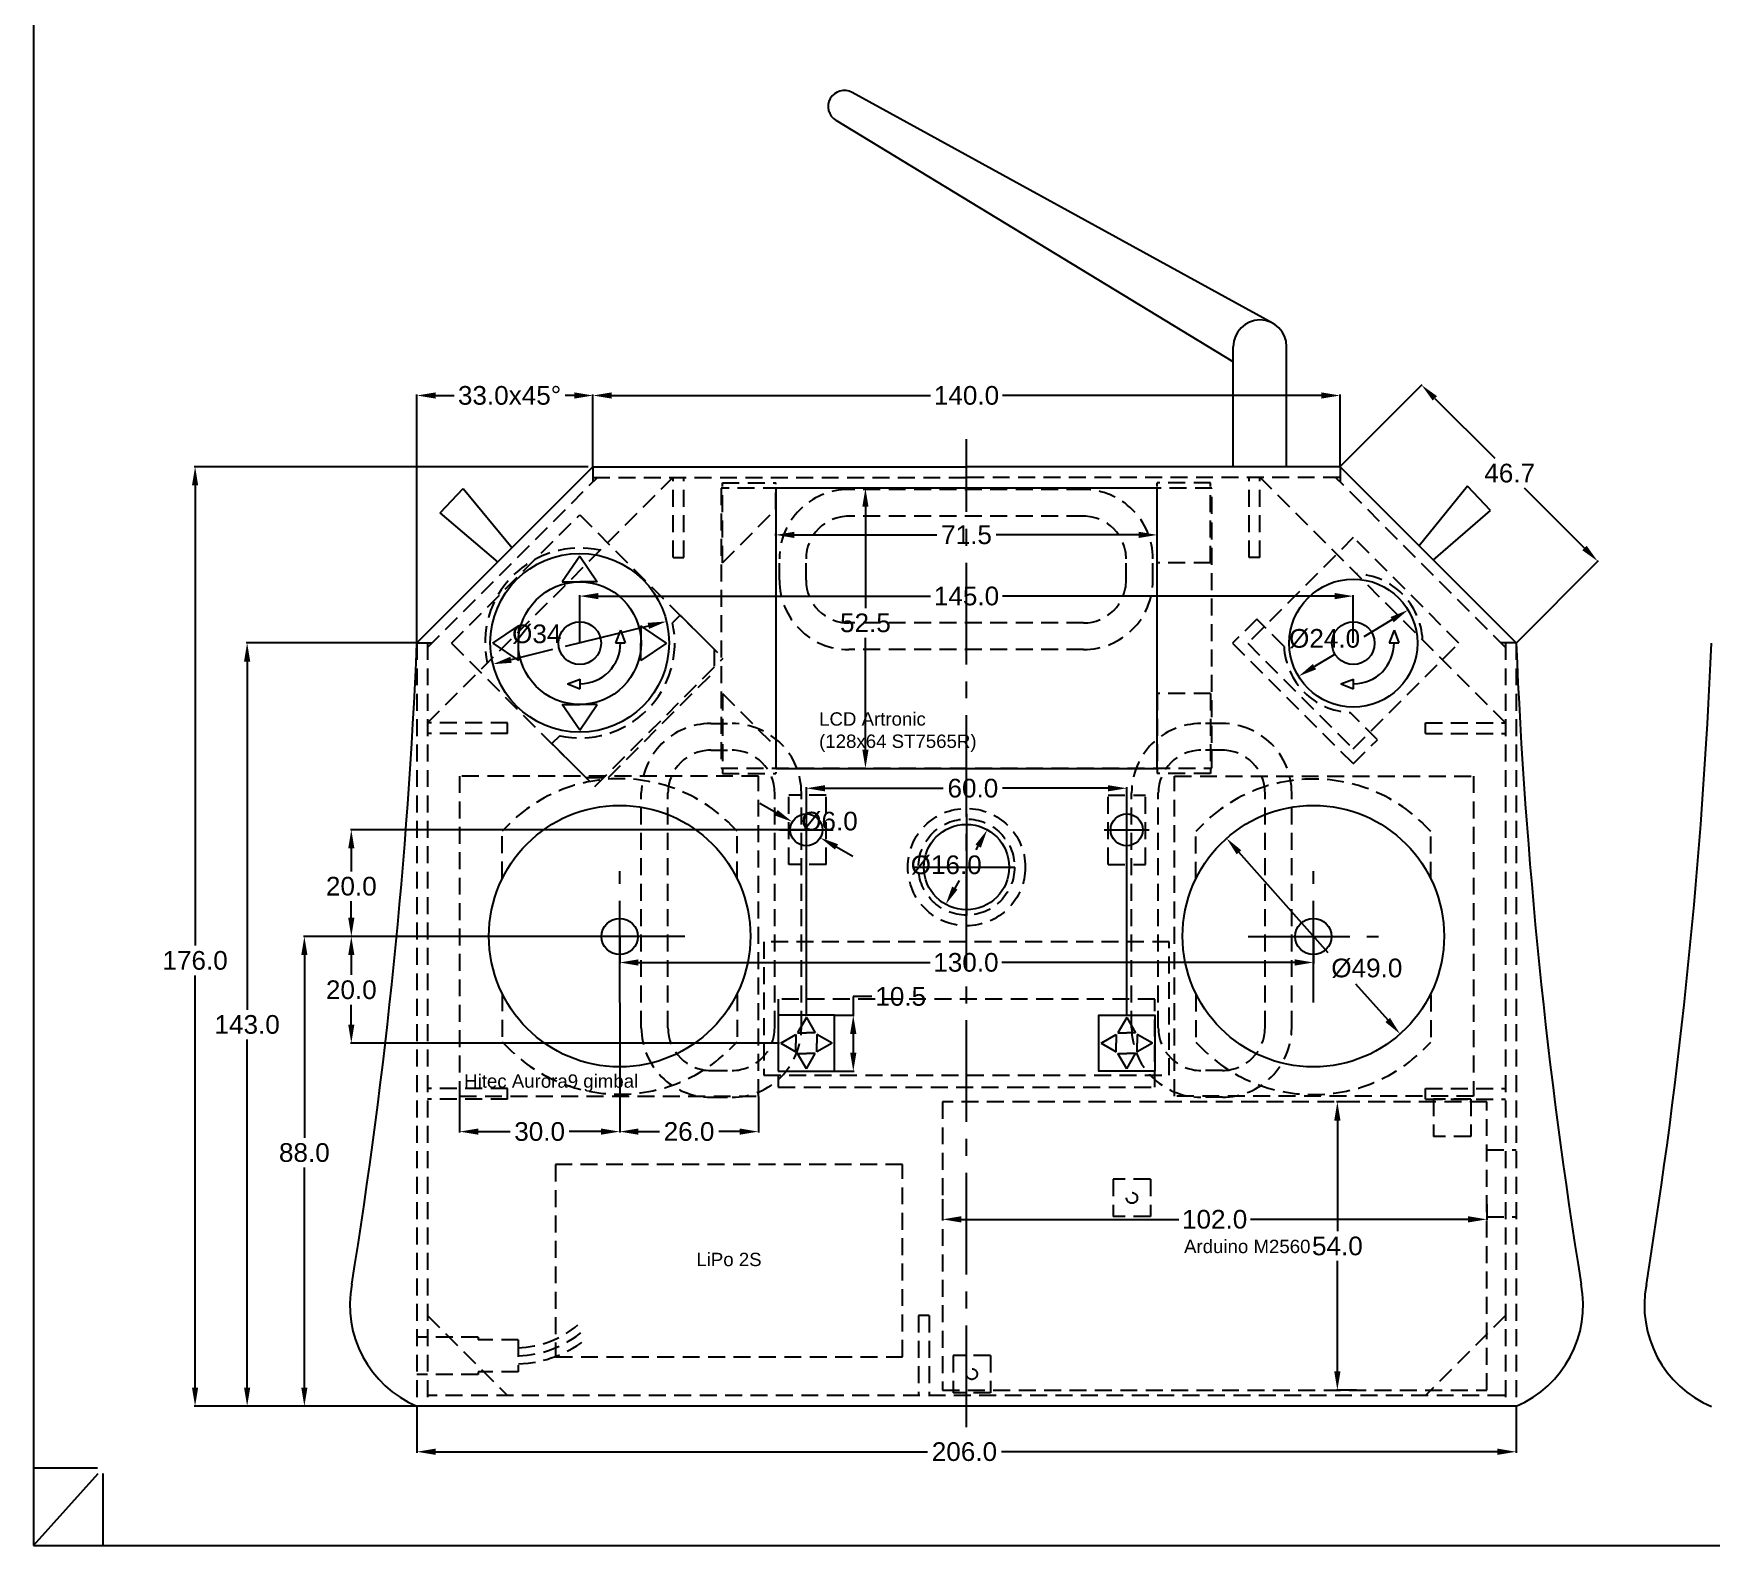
# Model space of a CAD drawing. Extents: x -53 to 1639, y -48 to 546.
# Drawn here: x -52.5 to 261.9, y -48.2 to 235.1 of the extents above; entities that cross this region are included whole.
import ezdxf

# ---------------------------------------------------------------- set-up
doc = ezdxf.new("R2010")
doc.units = 0
doc.linetypes.add('AXES2', pattern=[28.575, 19.05, -3.175, 3.175, -3.175])
doc.linetypes.add('CACHE2', pattern=[4.7625, 3.175, -1.5875])
for name, color, linetype in [('ARETES_CACHÉES', 3, 'CACHE2'), ('AXES', 1, 'AXES2'), ('COMMENTAIRES', 7, 'CONTINUOUS'), ('CONTOURS_EXTERIEURS', 7, 'CONTINUOUS'), ('DIALOGUE', 3, 'CONTINUOUS'), ('DIMENSION', 5, 'CONTINUOUS'), ('HIRONDELLES', 7, 'CONTINUOUS')]:
    doc.layers.add(name, color=color, linetype=linetype)
doc.styles.get("Standard").update_dxf_attribs({"font": 'arial.ttf'})
doc.dimstyles.get("Standard").update_dxf_attribs({"dimtxt": 3.5, "dimasz": 3.5, "dimexe": 0.18, "dimexo": 0.0625, "dimgap": 1, "dimtad": 0, "dimtih": 1, "dimtoh": 1, "dimdec": 1, "dimzin": 0, "dimtxsty": 'STANDARD', "dimcen": 5, "dimazin": 3, "dimtfac": 1, "dimtdec": 4, "dimtofl": 0, "dimtmove": 0, "dimatfit": 3, "dimtolj": 1, "dimtzin": 0})

# ---------------------------------------------------------------- blocks, each defined once
blk = doc.blocks.new('*D4')
at = {"layer": 'DIMENSION', "color": 0}
for p, q in [((19.299107, -22.297609), (19.299107, -30.813305)), ((225.299107, -22.160003), (225.299107, -30.813305)), ((22.799107, -30.633305), (114.98795, -30.633305)), ((221.799107, -30.633305), (128.83195, -30.633305))]:
    blk.add_line(p, q, dxfattribs=at)
for points in [[(22.799107, -30.049972), (22.799107, -31.216638), (19.299107, -30.633305)], [(221.799107, -31.216638), (221.799107, -30.049972), (225.299107, -30.633305)]]:
    blk.add_solid(points, dxfattribs=at)
at = {"layer": 'DIMENSION', "color": 0, "insert": (121.90995, -30.633305), "char_height": 3.5, "attachment_point": 5}
blk.add_mtext('\\A1;206.0', dxfattribs=at)
blk = doc.blocks.new('*D7')
at = {"layer": 'DIMENSION', "color": 0}
for p, q in [((51.378743, 153.902497), (-22.44931, 153.902497)), ((-22.26931, 150.402497), (-22.26931, 64.189247)), ((-22.26931, -18.597503), (-22.26931, 58.615747)), ((19.236607, -22.097503), (-22.44931, -22.097503))]:
    blk.add_line(p, q, dxfattribs=at)
for points in [[(-21.685977, 150.402497), (-22.852643, 150.402497), (-22.26931, 153.902497)], [(-22.852643, -18.597503), (-21.685977, -18.597503), (-22.26931, -22.097503)]]:
    blk.add_solid(points, dxfattribs=at)
at = {"layer": 'DIMENSION', "color": 0, "insert": (-22.26931, 61.402497), "char_height": 3.5, "attachment_point": 5}
blk.add_mtext('\\A1;176.0', dxfattribs=at)
blk = doc.blocks.new('*D23')
at = {"layer": 'DIMENSION', "color": 0}
for p, q in [((57.236607, 65.902497), (-1.976094, 65.902497)), ((-1.796094, 62.402497), (-1.796094, 28.189247)), ((-1.796094, -18.597503), (-1.796094, 22.615747)), ((19.294728, -22.097503), (-1.976094, -22.097503))]:
    blk.add_line(p, q, dxfattribs=at)
for points in [[(-1.212761, 62.402497), (-2.379427, 62.402497), (-1.796094, 65.902497)], [(-2.379427, -18.597503), (-1.212761, -18.597503), (-1.796094, -22.097503)]]:
    blk.add_solid(points, dxfattribs=at)
at = {"layer": 'DIMENSION', "color": 0, "insert": (-1.796094, 25.402497), "char_height": 3.5, "attachment_point": 5}
blk.add_mtext('\\A1;88.0', dxfattribs=at)
blk = doc.blocks.new('*D29')
at = {"layer": 'DIMENSION', "color": 0}
for p, q in [((49.808745, 120.983811), (49.808745, 129.852459)), ((53.308745, 129.672459), (115.571357, 129.672459)), ((191.28947, 129.672459), (129.026857, 129.672459)), ((194.78947, 120.920364), (194.78947, 129.852459))]:
    blk.add_line(p, q, dxfattribs=at)
for points in [[(53.308745, 130.255792), (53.308745, 129.089126), (49.808745, 129.672459)], [(191.28947, 129.089126), (191.28947, 130.255792), (194.78947, 129.672459)]]:
    blk.add_solid(points, dxfattribs=at)
at = {"layer": 'DIMENSION', "color": 0, "insert": (122.299107, 129.672459), "char_height": 3.5, "attachment_point": 5}
blk.add_mtext('\\A1;145.0', dxfattribs=at)
blk = doc.blocks.new('*D33')
at = {"layer": 'DIMENSION', "color": 0}
for p, q in [((92.281576, 50.964997), (92.281576, 93.852994)), ((95.781576, 93.672994), (117.949118, 93.672994)), ((148.816638, 93.672994), (129.038618, 93.672994)), ((152.316638, 50.964997), (152.316638, 93.852994))]:
    blk.add_line(p, q, dxfattribs=at)
for points in [[(95.781576, 94.256327), (95.781576, 93.08966), (92.281576, 93.672994)], [(148.816638, 93.08966), (148.816638, 94.256327), (152.316638, 93.672994)]]:
    blk.add_solid(points, dxfattribs=at)
at = {"layer": 'DIMENSION', "color": 0, "insert": (123.493868, 93.672994), "char_height": 3.5, "attachment_point": 5}
blk.add_mtext('\\A1;60.0', dxfattribs=at)
blk = doc.blocks.new('*D39')
at = {"layer": 'DIMENSION', "color": 0}
for p, q in [((57.299107, 65.839997), (57.299107, 60.852876)), ((187.299107, 65.839997), (187.299107, 60.852876)), ((60.799107, 61.032876), (115.464851, 61.032876)), ((183.799107, 61.032876), (128.920351, 61.032876))]:
    blk.add_line(p, q, dxfattribs=at)
for points in [[(60.799107, 61.616209), (60.799107, 60.449542), (57.299107, 61.032876)], [(183.799107, 60.449542), (183.799107, 61.616209), (187.299107, 61.032876)]]:
    blk.add_solid(points, dxfattribs=at)
at = {"layer": 'DIMENSION', "color": 0, "insert": (122.192601, 61.032876), "char_height": 3.5, "attachment_point": 5}
blk.add_mtext('\\A1;130.0', dxfattribs=at)
blk = doc.blocks.new('*D59')
at = {"layer": 'DIMENSION', "color": 0}
for p, q in [((92.219076, 85.887981), (6.82697, 85.887981)), ((7.00697, 82.387981), (7.00697, 78.089896)), ((7.00697, 69.402497), (7.00697, 72.516396)), ((57.236607, 65.902497), (6.82697, 65.902497))]:
    blk.add_line(p, q, dxfattribs=at)
for points in [[(7.590304, 82.387981), (6.423637, 82.387981), (7.00697, 85.887981)], [(6.423637, 69.402497), (7.590304, 69.402497), (7.00697, 65.902497)]]:
    blk.add_solid(points, dxfattribs=at)
at = {"layer": 'DIMENSION', "color": 0, "insert": (7.00697, 75.303146), "char_height": 3.5, "attachment_point": 5}
blk.add_mtext('\\A1;20.0', dxfattribs=at)
blk = doc.blocks.new('*D67')
at = {"layer": 'DIMENSION', "color": 0}
for p, q in [((57.236607, 65.902497), (6.82697, 65.902497)), ((7.00697, 62.402497), (7.00697, 58.689247)), ((7.00697, 49.402497), (7.00697, 53.115747)), ((87.236607, 45.902497), (6.82697, 45.902497))]:
    blk.add_line(p, q, dxfattribs=at)
for points in [[(7.590304, 62.402497), (6.423637, 62.402497), (7.00697, 65.902497)], [(6.423637, 49.402497), (7.590304, 49.402497), (7.00697, 45.902497)]]:
    blk.add_solid(points, dxfattribs=at)
at = {"layer": 'DIMENSION', "color": 0, "insert": (7.00697, 55.902497), "char_height": 3.5, "attachment_point": 5}
blk.add_mtext('\\A1;20.0', dxfattribs=at)
blk = doc.blocks.new('*D74')
at = {"layer": 'DIMENSION', "color": 0}
for p, q in [((47.16007, 120.268042), (62.673246, 124.094214)), ((44.685688, 119.65776), (36.944243, 117.748409))]:
    blk.add_line(p, q, dxfattribs=at)
for points in [[(62.812934, 123.527853), (62.533559, 124.660576), (66.071414, 124.932339)], [(36.804556, 118.31477), (37.083931, 117.182047), (33.546075, 116.910284)]]:
    blk.add_solid(points, dxfattribs=at)
at = {"layer": 'DIMENSION', "color": 0, "insert": (41.75882, 122.54076), "char_height": 3.5, "attachment_point": 5}
blk.add_mtext('\\A1;{\\Q0;%%C}{\\Q0}34', dxfattribs=at)
blk = doc.blocks.new('*D76')
at = {"layer": 'DIMENSION', "color": 0}
for p, q in [((104.576492, 54.652497), (101.076492, 54.652497)), ((101.076492, 54.652497), (101.076492, 51.152497)), ((97.594076, 51.152497), (101.256492, 51.152497)), ((101.076492, 47.652497), (101.076492, 44.152497)), ((97.594076, 40.652497), (101.256492, 40.652497))]:
    blk.add_line(p, q, dxfattribs=at)
for points in [[(101.659825, 47.652497), (100.493159, 47.652497), (101.076492, 51.152497)], [(100.493159, 44.152497), (101.659825, 44.152497), (101.076492, 40.652497)]]:
    blk.add_solid(points, dxfattribs=at)
at = {"layer": 'DIMENSION', "color": 0, "insert": (109.965492, 54.652497), "char_height": 3.5, "attachment_point": 5}
blk.add_mtext('\\A1;10.5', dxfattribs=at)
blk = doc.blocks.new('*D80')
at = {"layer": 'DIMENSION', "color": 0}
for p, q in [((19.299107, 120.964997), (19.299107, 167.437939)), ((22.799107, 167.257939), (26.260851, 167.257939)), ((48.799107, 167.257939), (47.062851, 167.257939)), ((52.299107, 153.964997), (52.299107, 167.437939))]:
    blk.add_line(p, q, dxfattribs=at)
for points in [[(22.799107, 167.841272), (22.799107, 166.674606), (19.299107, 167.257939)], [(48.799107, 166.674606), (48.799107, 167.841272), (52.299107, 167.257939)]]:
    blk.add_solid(points, dxfattribs=at)
at = {"layer": 'DIMENSION', "color": 0, "insert": (36.661851, 167.257939), "char_height": 3.5, "attachment_point": 5}
blk.add_mtext('\\A1;33.0x45°', dxfattribs=at)
blk = doc.blocks.new('*D82')
at = {"layer": 'DIMENSION', "color": 0}
for p, q in [((117.799107, 16.717732), (117.799107, 12.722497)), ((219.799107, 15.737813), (219.799107, 12.722497)), ((121.299107, 12.902497), (162.071357, 12.902497)), ((216.299107, 12.902497), (175.526857, 12.902497))]:
    blk.add_line(p, q, dxfattribs=at)
for points in [[(121.299107, 13.48583), (121.299107, 12.319164), (117.799107, 12.902497)], [(216.299107, 12.319164), (216.299107, 13.48583), (219.799107, 12.902497)]]:
    blk.add_solid(points, dxfattribs=at)
at = {"layer": 'DIMENSION', "color": 0, "insert": (168.799107, 12.902497), "char_height": 3.5, "attachment_point": 5}
blk.add_mtext('\\A1;102.0', dxfattribs=at)
blk = doc.blocks.new('*D84')
at = {"layer": 'DIMENSION', "color": 0}
for p, q in [((194.411586, 34.902497), (191.619107, 34.902497)), ((191.799107, 31.402497), (191.799107, 10.689247)), ((191.799107, -15.597503), (191.799107, 5.115747)), ((195.358842, -19.097503), (191.619107, -19.097503))]:
    blk.add_line(p, q, dxfattribs=at)
for points in [[(192.38244, 31.402497), (191.215774, 31.402497), (191.799107, 34.902497)], [(191.215774, -15.597503), (192.38244, -15.597503), (191.799107, -19.097503)]]:
    blk.add_solid(points, dxfattribs=at)
at = {"layer": 'DIMENSION', "color": 0, "insert": (191.799107, 7.902497), "char_height": 3.5, "attachment_point": 5}
blk.add_mtext('\\A1;54.0', dxfattribs=at)
blk = doc.blocks.new('*D87')
at = {"layer": 'DIMENSION', "color": 0}
for p, q in [((196.84443, 122.102325), (202.060169, 125.260917)), ((191.402196, 118.80657), (187.51877, 116.454811))]:
    blk.add_line(p, q, dxfattribs=at)
for points in [[(202.36234, 124.761948), (201.757999, 125.759887), (205.053988, 127.07394)], [(187.2166, 116.953781), (187.82094, 115.955842), (184.524951, 114.641789)]]:
    blk.add_solid(points, dxfattribs=at)
at = {"layer": 'DIMENSION', "color": 0, "insert": (189.40618, 121.68957), "char_height": 3.5, "attachment_point": 5}
blk.add_mtext('\\A1;{\\Q0;%%c}24.0', dxfattribs=at)
blk = doc.blocks.new('*D90')
at = {"layer": 'DIMENSION', "color": 0}
for p, q in [((86.625063, 89.090146), (83.579248, 90.814389)), ((92.281576, 80.887981), (92.281576, 90.887981)), ((87.281576, 85.887981), (97.281576, 85.887981)), ((97.938089, 82.685816), (100.983904, 80.961574))]:
    blk.add_line(p, q, dxfattribs=at)
for points in [[(86.337689, 88.582511), (86.912437, 89.597782), (89.670878, 87.365904)], [(98.225463, 83.193452), (97.650715, 82.178181), (94.892274, 84.410059)]]:
    blk.add_solid(points, dxfattribs=at)
at = {"layer": 'DIMENSION', "color": 0, "insert": (96.616517, 87.455874), "char_height": 3.5, "attachment_point": 5}
blk.add_mtext('\\A1;{\\Q0;%%c}6.0', dxfattribs=at)
blk = doc.blocks.new('*D92')
at = {"layer": 'DIMENSION', "color": 0}
for p, q in [((86.549107, 141.02294), (86.549107, 141.32044)), ((90.049107, 141.14044), (116.759607, 141.14044)), ((154.549107, 141.14044), (127.838607, 141.14044)), ((158.049107, 141.20294), (158.049107, 141.32044))]:
    blk.add_line(p, q, dxfattribs=at)
for points in [[(90.049107, 141.723773), (90.049107, 140.557106), (86.549107, 141.14044)], [(154.549107, 140.557106), (154.549107, 141.723773), (158.049107, 141.14044)]]:
    blk.add_solid(points, dxfattribs=at)
at = {"layer": 'DIMENSION', "color": 0, "insert": (122.299107, 141.14044), "char_height": 3.5, "attachment_point": 5}
blk.add_mtext('\\A1;71.5', dxfattribs=at)
blk = doc.blocks.new('*D94')
at = {"layer": 'DIMENSION', "color": 0}
for p, q in [((103.291583, 149.902497), (103.174083, 149.902497)), ((103.354083, 146.402497), (103.354083, 127.433492)), ((103.354083, 100.902497), (103.354083, 121.859992)), ((103.291583, 97.402497), (103.174083, 97.402497))]:
    blk.add_line(p, q, dxfattribs=at)
for points in [[(103.937416, 146.402497), (102.77075, 146.402497), (103.354083, 149.902497)], [(102.77075, 100.902497), (103.937416, 100.902497), (103.354083, 97.402497)]]:
    blk.add_solid(points, dxfattribs=at)
at = {"layer": 'DIMENSION', "color": 0, "insert": (103.354083, 124.646742), "char_height": 3.5, "attachment_point": 5}
blk.add_mtext('\\A1;52.5', dxfattribs=at)
blk = doc.blocks.new('*D96')
at = {"layer": 'DIMENSION', "color": 0}
for p, q in [((124.107513, 82.151611), (124.487591, 82.834486)), ((120.898248, 76.385611), (120.110623, 74.970508))]:
    blk.add_line(p, q, dxfattribs=at)
for points in [[(124.997293, 82.550794), (123.977889, 83.118178), (126.189745, 85.8927)], [(119.600921, 75.2542), (120.620326, 74.686815), (118.408469, 71.912294)]]:
    blk.add_solid(points, dxfattribs=at)
at = {"layer": 'DIMENSION', "color": 0, "insert": (118.497274, 79.268611), "char_height": 3.5, "attachment_point": 5}
blk.add_mtext('\\A1;{\\Q0;%%c}16.0', dxfattribs=at)
blk = doc.blocks.new('*D98')
at = {"layer": 'DIMENSION', "color": 0}
for p, q in [((192.343301, 153.946691), (207.723829, 169.327218)), ((210.071423, 166.725065), (221.309799, 155.486689)), ((238.121676, 138.674813), (226.883299, 149.913189)), ((225.343301, 120.946691), (240.723829, 136.327218))]:
    blk.add_line(p, q, dxfattribs=at)
for points in [[(210.483902, 167.137544), (209.658944, 166.312586), (207.596549, 169.199939)], [(237.709197, 138.262334), (238.534155, 139.087292), (240.596549, 136.199939)]]:
    blk.add_solid(points, dxfattribs=at)
at = {"layer": 'DIMENSION', "color": 0, "insert": (224.096549, 152.699939), "char_height": 3.5, "attachment_point": 5}
blk.add_mtext('\\A1;46.7', dxfattribs=at)
blk = doc.blocks.new('*D162')
at = {"layer": 'DIMENSION', "color": 0}
for p, q in [((57.299107, 53.496247), (57.299107, 29.162539)), ((83.299107, 35.902497), (83.299107, 29.162539)), ((60.799107, 29.342539), (64.735107, 29.342539)), ((79.799107, 29.342539), (75.863107, 29.342539))]:
    blk.add_line(p, q, dxfattribs=at)
for points in [[(60.799107, 29.925872), (60.799107, 28.759206), (57.299107, 29.342539)], [(79.799107, 28.759206), (79.799107, 29.925872), (83.299107, 29.342539)]]:
    blk.add_solid(points, dxfattribs=at)
at = {"layer": 'DIMENSION', "color": 0, "insert": (70.299107, 29.342539), "char_height": 3.5, "attachment_point": 5}
blk.add_mtext('\\A1;26.0', dxfattribs=at)
blk = doc.blocks.new('*D202')
at = {"layer": 'DIMENSION', "color": 0}
for p, q in [((190.087494, 62.822158), (173.362126, 81.673611)), ((195.203198, 57.056158), (201.236088, 50.256383))]:
    blk.add_line(p, q, dxfattribs=at)
for points in [[(173.798477, 82.060749), (172.925776, 81.286473), (171.039296, 84.291713)], [(200.799738, 49.869244), (201.672439, 50.643521), (203.558918, 47.63828)]]:
    blk.add_solid(points, dxfattribs=at)
at = {"layer": 'DIMENSION', "color": 0, "insert": (197.324308, 59.939158), "char_height": 3.5, "attachment_point": 5}
blk.add_mtext('\\A1;{\\Q0;%%c}49.0', dxfattribs=at)
blk = doc.blocks.new('*D260')
at = {"layer": 'DIMENSION', "color": 0}
for p, q in [((27.299107, 35.902497), (27.299107, 29.162539)), ((57.299107, 31.847216), (57.299107, 29.162539)), ((30.799107, 29.342539), (36.766607, 29.342539)), ((53.799107, 29.342539), (47.831607, 29.342539))]:
    blk.add_line(p, q, dxfattribs=at)
for points in [[(30.799107, 29.925872), (30.799107, 28.759206), (27.299107, 29.342539)], [(53.799107, 28.759206), (53.799107, 29.925872), (57.299107, 29.342539)]]:
    blk.add_solid(points, dxfattribs=at)
at = {"layer": 'DIMENSION', "color": 0, "insert": (42.299107, 29.342539), "char_height": 3.5, "attachment_point": 5}
blk.add_mtext('\\A1;30.0', dxfattribs=at)
blk = doc.blocks.new('*D263')
at = {"layer": 'DIMENSION', "color": 0}
for p, q in [((19.236607, 120.902497), (-12.694899, 120.902497)), ((-12.514899, 117.402497), (-12.514899, 52.189247)), ((-12.514899, -18.597503), (-12.514899, 46.615747)), ((19.236607, -22.097503), (-12.694899, -22.097503))]:
    blk.add_line(p, q, dxfattribs=at)
for points in [[(-11.931566, 117.402497), (-13.098232, 117.402497), (-12.514899, 120.902497)], [(-13.098232, -18.597503), (-11.931566, -18.597503), (-12.514899, -22.097503)]]:
    blk.add_solid(points, dxfattribs=at)
at = {"layer": 'DIMENSION', "color": 0, "insert": (-12.514899, 49.402497), "char_height": 3.5, "attachment_point": 5}
blk.add_mtext('\\A1;143.0', dxfattribs=at)
blk = doc.blocks.new('*D299')
at = {"layer": 'DIMENSION', "color": 0}
for p, q in [((52.299107, 154.027497), (52.299107, 167.437939)), ((55.799107, 167.257939), (115.571357, 167.257939)), ((188.799107, 167.257939), (129.026857, 167.257939)), ((192.299107, 153.964997), (192.299107, 167.437939))]:
    blk.add_line(p, q, dxfattribs=at)
for points in [[(55.799107, 167.841272), (55.799107, 166.674606), (52.299107, 167.257939)], [(188.799107, 166.674606), (188.799107, 167.841272), (192.299107, 167.257939)]]:
    blk.add_solid(points, dxfattribs=at)
at = {"layer": 'DIMENSION', "color": 0, "insert": (122.299107, 167.257939), "char_height": 3.5, "attachment_point": 5}
blk.add_mtext('\\A1;140.0', dxfattribs=at)

msp = doc.modelspace()

# ---------------------------------------------------------------- linework, layer by layer
at = {"layer": 'ARETES_CACHÉES', "linetype": 'CACHE2'}
for p, q in [((21.299107, 120.07407), (53.127534, 151.902497)), ((21.299107, 105.931934), (67.26967, 151.902497)), ((52.299107, 153.902497), (52.299107, 151.07407)), ((52.299107, 151.902497), (122.299107, 151.902497)), ((53.955961, 151.902497), (53.955961, 151.902497)), ((67.299107, 136.902497), (67.299107, 151.902497)), ((69.299107, 136.902497), (69.299107, 151.902497)), ((192.299107, 151.902497), (122.299107, 151.902497)), ((175.299107, 136.902497), (175.299107, 151.902497)), ((177.299107, 136.902497), (177.299107, 151.902497)), ((223.299107, 105.931934), (177.328544, 151.902497)), ((190.642253, 151.902497), (190.642253, 151.902497)), ((223.299107, 120.07407), (191.47068, 151.902497)), ((192.299107, 153.902497), (192.299107, 151.07407)), ((76.549107, 135.902497), (76.549107, 150.902497)), ((76.549107, 150.902497), (86.549107, 150.902497)), ((86.549107, 145.902497), (86.549107, 150.902497)), ((158.049107, 135.902497), (158.049107, 150.902497)), ((168.049107, 150.902497), (158.049107, 150.902497)), ((168.049107, 135.902497), (168.049107, 150.902497)), ((76.549107, 135.902497), (86.549107, 145.902497)), ((144.225628, 144.646742), (100.225628, 144.646742)), ((67.299107, 136.902497), (69.299107, 136.902497)), ((92.225628, 132.646742), (92.225628, 136.646742)), ((152.225628, 132.646742), (152.225628, 136.646742)), ((168.049107, 135.902497), (158.049107, 135.902497)), ((177.299107, 136.902497), (175.299107, 136.902497)), ((68.621414, 126.086826), (67.207388, 124.672801)), ((68.621414, 126.086826), (74.985375, 119.722865)), ((144.225628, 124.646742), (100.225628, 124.646742)), ((181.803208, 120.260418), (176.683907, 125.379719)), ((19.299107, 120.902497), (19.299107, -22.097503)), ((19.299107, 120.902497), (22.127534, 120.902497)), ((21.299107, 120.902497), (21.299107, -21.497503)), ((74.985375, 119.722865), (74.985375, 115.480224)), ((225.299107, 120.902497), (222.47068, 120.902497)), ((223.299107, 120.902497), (223.299107, -21.497503)), ((225.299107, 120.902497), (225.299107, -22.097503)), ((55.186385, 95.681234), (74.985375, 115.480224)), ((76.549107, 111.4465), (86.549107, 101.4465)), ((76.549107, 111.4465), (76.549107, 96.4465)), ((158.049107, 111.4465), (158.049107, 96.4465)), ((168.049107, 111.4465), (158.049107, 111.4465)), ((168.049107, 111.4465), (168.049107, 96.4465)), ((199.311324, 102.752302), (194.192023, 107.871603)), ((36.299107, 105.931934), (21.299107, 105.931934)), ((36.299107, 103.931934), (21.299107, 103.931934)), ((36.299107, 103.931934), (36.299107, 105.931934)), ((208.299107, 105.931934), (223.299107, 105.931934)), ((208.299107, 103.931934), (208.299107, 105.931934)), ((208.299107, 103.931934), (223.299107, 103.931934)), ((46.057255, 103.522668), (44.579783, 102.045195)), ((44.579783, 102.045195), (50.943744, 95.681234)), ((74.355251, 100.794078), (78.355251, 100.794078)), ((86.549107, 101.4465), (86.549107, 96.4465)), ((170.242963, 100.794078), (166.242963, 100.794078)), ((50.943744, 95.681234), (55.186385, 95.681234)), ((76.549107, 96.4465), (86.549107, 96.4465)), ((168.049107, 96.4465), (158.049107, 96.4465)), ((66.355251, 48.794078), (66.355251, 92.794078)), ((86.355251, 48.794078), (86.355251, 92.794078)), ((158.242963, 48.794078), (158.242963, 92.794078)), ((178.242963, 48.794078), (178.242963, 92.794078)), ((35.299107, 76.746926), (35.299107, 85.618241)), ((79.299107, 76.746926), (79.299107, 85.618241)), ((165.299107, 76.684426), (165.299107, 85.555741)), ((209.299107, 76.684426), (209.299107, 85.555741)), ((35.299107, 55.058068), (35.299107, 46.186753)), ((79.299107, 55.058068), (79.299107, 46.186753)), ((165.299107, 54.995568), (165.299107, 46.124253)), ((209.299107, 54.995568), (209.299107, 46.124253)), ((74.355251, 40.794078), (78.355251, 40.794078)), ((170.242963, 40.794078), (166.242963, 40.794078)), ((36.299107, 37.419164), (21.299107, 37.419164)), ((36.299107, 35.419164), (21.299107, 35.419164)), ((36.299107, 35.419164), (36.299107, 37.419164)), ((208.299107, 37.419164), (223.299107, 37.419164)), ((208.299107, 35.419164), (208.299107, 37.419164)), ((208.299107, 35.419164), (223.299107, 35.419164)), ((216.799107, 35.419164), (209.799107, 35.419164)), ((209.799107, 35.419164), (209.799107, 28.419164)), ((216.799107, 35.419164), (216.799107, 28.419164)), ((216.799107, 28.419164), (209.799107, 28.419164)), ((156.799107, 20.419164), (149.799107, 20.419164)), ((149.799107, 20.419164), (149.799107, 13.419164)), ((156.799107, 20.419164), (156.799107, 13.419164)), ((156.799107, 13.419164), (149.799107, 13.419164)), ((21.299107, -5.097503), (36.299107, -20.097503)), ((113.299107, -5.097503), (113.299107, -20.097503)), ((115.299107, -5.097503), (113.299107, -5.097503)), ((115.299107, -5.097503), (115.299107, -20.097503)), ((223.299107, -5.097503), (208.299107, -20.097503)), ((126.799107, -12.580836), (119.799107, -12.580836)), ((119.799107, -12.580836), (119.799107, -19.580836)), ((126.799107, -12.580836), (126.799107, -19.580836)), ((223.116734, -20.097503), (21.299107, -20.097503)), ((126.799107, -19.580836), (119.799107, -19.580836))]:
    msp.add_line(p, q, dxfattribs=at)
at = {"layer": 'ARETES_CACHÉES', "color": 5, "linetype": 'CACHE2'}
for p, q in [((144.225628, 149.646742), (100.225628, 149.646742)), ((87.225628, 132.646742), (87.225628, 136.646742)), ((157.225628, 132.646742), (157.225628, 136.646742)), ((144.225628, 119.646742), (100.225628, 119.646742)), ((74.355251, 105.794078), (78.355251, 105.794078)), ((170.242963, 105.794078), (166.242963, 105.794078)), ((61.355251, 48.794078), (61.355251, 92.794078)), ((91.355251, 48.794078), (91.355251, 92.794078)), ((153.242963, 48.794078), (153.242963, 92.794078)), ((183.242963, 48.794078), (183.242963, 92.794078)), ((74.355251, 35.794078), (78.355251, 35.794078)), ((170.242963, 35.794078), (166.242963, 35.794078)), ((30.799107, -9.147503), (19.299107, -9.147503)), ((30.799107, -9.147503), (30.799107, -9.647503)), ((38.299107, -9.647503), (30.799107, -9.647503)), ((38.299107, -9.647503), (38.299107, -15.647503)), ((38.299107, -15.647503), (30.799107, -15.647503)), ((30.799107, -15.647503), (30.799107, -16.147503)), ((30.799107, -16.147503), (19.299107, -16.147503))]:
    msp.add_line(p, q, dxfattribs=at)
at = {"layer": 'ARETES_CACHÉES', "color": 6, "linetype": 'CACHE2'}
for p, q in [((25.767114, 120.857864), (49.808745, 144.899495)), ((49.808745, 144.899495), (76.678802, 118.029437)), ((25.767114, 120.857864), (52.637172, 93.987807)), ((52.637172, 93.987807), (76.678802, 118.029437)), ((95.981576, 92.376768), (88.981576, 92.376768)), ((88.981576, 79.376768), (88.981576, 92.376768)), ((95.981576, 79.376768), (95.981576, 92.376768)), ((148.816638, 79.376768), (148.816638, 92.376768)), ((148.816638, 92.376768), (155.816638, 92.376768)), ((155.816638, 79.376768), (155.816638, 92.376768)), ((95.981576, 79.376768), (88.981576, 79.376768)), ((148.816638, 79.376768), (155.816638, 79.376768))]:
    msp.add_line(p, q, dxfattribs=at)
at = {"layer": 'ARETES_CACHÉES', "color": 1, "linetype": 'CACHE2'}
for p, q in [((219.799107, 25.902497), (225.299107, 25.902497)), ((219.799107, 13.402497), (225.299107, 13.402497))]:
    msp.add_line(p, q, dxfattribs=at)
at = {"layer": 'ARETES_CACHÉES', "color": 6, "linetype": 'CACHE2'}
for points in [[(76.299107, 97.4465), (168.299107, 97.4465), (168.299107, 149.902497), (76.299107, 149.902497)], [(194.78947, 101.058875), (214.588459, 120.857864), (194.78947, 140.656854), (174.99048, 120.857864)], [(27.299107, 35.964997), (83.299107, 35.964997), (83.299107, 95.964997), (27.299107, 95.964997)], [(217.299107, 35.964997), (161.299107, 35.964997), (161.299107, 95.964997), (217.299107, 95.964997)], [(84.299107, 39.902497), (160.299107, 39.902497), (160.299107, 64.902497), (84.299107, 64.902497)]]:
    msp.add_lwpolyline(points, close=True, dxfattribs=at)
at = {"layer": 'ARETES_CACHÉES', "linetype": 'CACHE2'}
msp.add_lwpolyline([(176.683907, 125.379719), (172.162053, 120.857864), (194.78947, 98.230447), (199.311324, 102.752302)], dxfattribs=at)
msp.add_lwpolyline([(87.031576, 37.652497), (157.566638, 37.652497), (157.566638, 54.152497), (87.031576, 54.152497)], close=True, dxfattribs=at)
at = {"layer": 'ARETES_CACHÉES', "color": 1, "linetype": 'CACHE2'}
msp.add_lwpolyline([(117.799107, -19.097503), (219.799107, -19.097503), (219.799107, 34.902497), (117.799107, 34.902497)], close=True, dxfattribs=at)
at = {"layer": 'ARETES_CACHÉES', "color": 5, "linetype": 'CACHE2'}
msp.add_lwpolyline([(110.299107, 23.152914), (45.299107, 23.152914), (45.299107, -12.847086), (110.299107, -12.847086)], close=True, dxfattribs=at)
at = {"layer": 'ARETES_CACHÉES', "linetype": 'CACHE2'}
for centre in [(153.299107, 16.919164), (123.299107, -16.080836)]:
    msp.add_circle(centre, 1, dxfattribs=at)
at = {"layer": 'ARETES_CACHÉES', "color": 5, "linetype": 'CACHE2'}
for centre, radius, start, end in [((100.225628, 136.646742), 13, 90, 180), ((144.225628, 136.646742), 13, 0, 90), ((100.225628, 132.646742), 13, 180, 270), ((144.225628, 132.646742), 13, 270, 0), ((74.355251, 92.794078), 13, 90, 180), ((78.355251, 92.794078), 13, 0, 90), ((166.242963, 92.794078), 13, 90, 180), ((170.242963, 92.794078), 13, 0, 90), ((74.355251, 48.794078), 13, 180, 270), ((78.355251, 48.794078), 13, 270, 0), ((166.242963, 48.794078), 13, 180, 270), ((170.242963, 48.794078), 13, 270, 0), ((37.744786, 7.063748), 18.22539, 271.610334, 310.09545), ((37.744786, 7.063748), 19.72539, 271.610334, 310.09545), ((37.744786, 7.063748), 21.22539, 271.610334, 310.09545)]:
    msp.add_arc(centre, radius, start, end, dxfattribs=at)
at = {"layer": 'ARETES_CACHÉES', "linetype": 'CACHE2'}
for centre, radius, start, end in [((100.225628, 136.646742), 8, 90, 180), ((144.225628, 136.646742), 8, 0, 90), ((49.808745, 120.921311), 17.750008, 77.58882, 192.41118), ((100.225628, 132.646742), 8, 180, 270), ((144.225628, 132.646742), 8, 270, 0), ((194.78947, 120.857864), 12.999997, 2.634093, 87.365907), ((49.872192, 120.857864), 17.750008, 257.58882, 12.41118), ((194.78947, 120.857864), 12.999997, 182.634093, 267.365907), ((74.355251, 92.794078), 8, 90, 180), ((78.355251, 92.794078), 8, 0, 90), ((166.242963, 92.794078), 8, 90, 180), ((170.242963, 92.794078), 8, 0, 90), ((57.299107, 65.964997), 29.5, 41.775348, 138.224652), ((187.299107, 65.902497), 29.5, 41.775348, 138.224652), ((74.355251, 48.794078), 8, 180, 270), ((78.355251, 48.794078), 8, 270, 0), ((166.242963, 48.794078), 8, 180, 270), ((170.242963, 48.794078), 8, 270, 0), ((57.299107, 65.839997), 29.5, 221.775348, 318.224652), ((187.299107, 65.777497), 29.5, 221.775348, 318.224652)]:
    msp.add_arc(centre, radius, start, end, dxfattribs=at)
at = {"layer": 'AXES', "linetype": 'AXES2'}
for p, q in [((122.299107, -26.000695), (122.299107, 159.048031)), ((92.281576, 81.661393), (92.281576, 90.11457)), ((122.299107, 88.902497), (122.299107, 68.902497)), ((152.316638, 81.650179), (152.316638, 90.103357)), ((88.554987, 85.887981), (96.508165, 85.887981)), ((148.090049, 85.876768), (156.543227, 85.876768)), ((112.299107, 78.902497), (132.299107, 78.902497)), ((57.299107, 53.558747), (57.299107, 78.121247)), ((187.299107, 53.558747), (187.299107, 78.121247)), ((69.517857, 65.902497), (45.080357, 65.902497)), ((175.080357, 65.902497), (199.517857, 65.902497))]:
    msp.add_line(p, q, dxfattribs=at)
at = {"layer": 'CONTOURS_EXTERIEURS', "color": 3}
for p, q in [((179.799107, 180.732624), (100.856821, 224.000573)), ((172.299107, 173.590782), (97.856821, 218.804421)), ((172.299107, 153.902497), (172.299107, 176.402497)), ((182.299107, 153.902497), (182.299107, 176.402497)), ((23.664422, 145.261841), (27.982839, 149.807612)), ((27.982839, 149.807612), (37.121312, 138.724702)), ((216.167907, 150.240247), (207.111115, 139.090489)), ((220.519608, 145.72633), (216.167907, 150.240247)), ((34.516833, 136.040361), (23.664422, 145.261841)), ((209.735248, 136.425358), (220.519608, 145.72633))]:
    msp.add_line(p, q, dxfattribs=at)
at = {"layer": 'CONTOURS_EXTERIEURS'}
for p, q in [((19.299107, 120.902497), (52.299107, 153.902497)), ((52.299107, 153.902497), (122.299107, 153.902497)), ((192.299107, 153.902497), (122.299107, 153.902497)), ((225.299107, 120.902497), (192.299107, 153.902497)), ((225.299107, -22.097503), (19.299107, -22.097503))]:
    msp.add_line(p, q, dxfattribs=at)
for points in [[(86.549107, 97.402497), (158.049107, 97.402497), (158.049107, 149.902497), (86.549107, 149.902497)], [(87.031576, 40.652497), (97.531576, 40.652497), (97.531576, 51.152497), (87.031576, 51.152497)], [(157.566638, 40.652497), (147.066638, 40.652497), (147.066638, 51.152497), (157.566638, 51.152497)]]:
    msp.add_lwpolyline(points, close=True, dxfattribs=at)
for centre, radius in [((49.808745, 120.921311), 16.750008), ((194.78947, 120.857864), 11.999997), ((92.281576, 85.887981), 3), ((152.316638, 85.876768), 3), ((122.299107, 78.902497), 8)]:
    msp.add_circle(centre, radius, dxfattribs=at)
at = {"layer": 'CONTOURS_EXTERIEURS', "color": 0}
for centre in [(57.299107, 65.964997), (187.299107, 65.964997)]:
    msp.add_circle(centre, 24.5, dxfattribs=at)
at = {"layer": 'CONTOURS_EXTERIEURS', "color": 3}
for centre, radius, start, end in [((99.356821, 221.402497), 3, 60, 240), ((177.299107, 176.402497), 5, 0, 180)]:
    msp.add_arc(centre, radius, start, end, dxfattribs=at)
at = {"layer": 'CONTOURS_EXTERIEURS'}
for centre, radius, start, end in [((-1006.77533, 164.388187), 1026.9955, 350.83139, 357.57322), ((1251.373545, 164.388187), 1026.9955, 182.42678, 189.16861), ((-764.168486, 164.325687), 1026.9955, 350.83139, 357.57322), ((27.309555, -3.139626), 20.580777, 169.116283, 247.094033), ((217.28866, -3.139626), 20.580777, 292.905967, 10.883717), ((269.916399, -3.202126), 20.580777, 169.116283, 247.094033)]:
    msp.add_arc(centre, radius, start, end, dxfattribs=at)
at = {"layer": 'DIALOGUE', "color": 3}
for p, q in [((49.808745, 137.154912), (46.543568, 132.344107)), ((49.808745, 137.154912), (53.073921, 132.344107)), ((46.543568, 132.344107), (49.808745, 132.344107)), ((53.073921, 132.344107), (49.808745, 132.344107)), ((33.511697, 120.857864), (38.322502, 124.123041)), ((38.322502, 124.123041), (38.322502, 120.857864)), ((57.440446, 123.294325), (56.542435, 120.920364)), ((57.440446, 123.294325), (58.338457, 120.920364)), ((66.105793, 120.857864), (61.294987, 124.123041)), ((61.294987, 124.123041), (61.294987, 120.857864)), ((202.421171, 123.294325), (201.52316, 120.920364)), ((202.421171, 123.294325), (203.319182, 120.920364)), ((33.511697, 120.857864), (38.322502, 117.592688)), ((38.322502, 117.592688), (38.322502, 120.857864)), ((56.542435, 120.920364), (58.338457, 120.920364)), ((66.105793, 120.857864), (61.294987, 117.592688)), ((61.294987, 117.592688), (61.294987, 120.857864)), ((201.52316, 120.920364), (203.319182, 120.920364)), ((47.497285, 113.226163), (49.871245, 114.124174)), ((47.497285, 113.226163), (49.871245, 112.328152)), ((49.871245, 112.328152), (49.871245, 114.124174)), ((192.478009, 113.226163), (194.85197, 114.124174)), ((192.478009, 113.226163), (194.85197, 112.328152)), ((194.85197, 112.328152), (194.85197, 114.124174)), ((49.808745, 104.560817), (46.543568, 109.371622)), ((46.543568, 109.371622), (49.808745, 109.371622)), ((49.808745, 104.560817), (53.073921, 109.371622)), ((53.073921, 109.371622), (49.808745, 109.371622)), ((92.281576, 50.713302), (90.648988, 47.843044)), ((92.281576, 50.713302), (93.914164, 47.843044)), ((152.316638, 50.713302), (150.68405, 47.843044)), ((152.316638, 50.713302), (153.949227, 47.843044)), ((87.470771, 45.902497), (90.341029, 47.535085)), ((90.341029, 47.535085), (90.341029, 45.902497)), ((90.648988, 47.843044), (92.281576, 47.843044)), ((93.914164, 47.843044), (92.281576, 47.843044)), ((97.092381, 45.902497), (94.222123, 47.535085)), ((94.222123, 47.535085), (94.222123, 45.902497)), ((147.505833, 45.902497), (150.376091, 47.535085)), ((150.376091, 47.535085), (150.376091, 45.902497)), ((150.68405, 47.843044), (152.316638, 47.843044)), ((153.949227, 47.843044), (152.316638, 47.843044)), ((157.127443, 45.902497), (154.257185, 47.535085)), ((154.257185, 47.535085), (154.257185, 45.902497)), ((87.470771, 45.902497), (90.341029, 44.269909)), ((90.341029, 44.269909), (90.341029, 45.902497)), ((97.092381, 45.902497), (94.222123, 44.269909)), ((94.222123, 44.269909), (94.222123, 45.902497)), ((147.505833, 45.902497), (150.376091, 44.269909)), ((150.376091, 44.269909), (150.376091, 45.902497)), ((157.127443, 45.902497), (154.257185, 44.269909)), ((154.257185, 44.269909), (154.257185, 45.902497)), ((92.281576, 41.091692), (90.648988, 43.96195)), ((90.648988, 43.96195), (92.281576, 43.96195)), ((92.281576, 41.091692), (93.914164, 43.96195)), ((93.914164, 43.96195), (92.281576, 43.96195)), ((152.316638, 41.091692), (150.68405, 43.96195)), ((150.68405, 43.96195), (152.316638, 43.96195)), ((152.316638, 41.091692), (153.949227, 43.96195)), ((153.949227, 43.96195), (152.316638, 43.96195))]:
    msp.add_line(p, q, dxfattribs=at)
for centre, radius in [((49.808745, 120.857864), 11.5), ((49.808745, 120.857864), 4), ((194.78947, 120.857864), 4), ((57.299107, 65.902497), 3.39414), ((187.299107, 65.902497), 3.39414)]:
    msp.add_circle(centre, radius, dxfattribs=at)
at = {"layer": 'DIALOGUE', "color": 6, "linetype": 'CACHE2'}
for radius in [11, 9]:
    msp.add_circle((122.299107, 78.902497), radius, dxfattribs=at)
at = {"layer": 'DIALOGUE', "color": 3}
for centre in [(49.808745, 120.857864), (194.78947, 120.857864)]:
    msp.add_arc(centre, 7.631957, 270.469215, 0.469215, dxfattribs=at)
at = {"layer": 'HIRONDELLES'}
for p, q in [((-52.544244, 545.814038), (-52.544244, -48.185962)), ((-40.544244, -33.685962), (-52.544244, -33.685962)), ((-52.544244, -48.185962), (-40.440796, -34.685962)), ((-39.544244, -34.685962), (-39.544244, -48.185962)), ((-52.544244, -48.185962), (788.455756, -48.185962))]:
    msp.add_line(p, q, dxfattribs=at)

# ---------------------------------------------------------------- texts
at = {"layer": 'COMMENTAIRES', "insert": (94.677096, 107.901786), "char_height": 2.5, "width": 56.071429, "attachment_point": 1}
msp.add_mtext('LCD Artronic\\P(128x64 ST7565R)', dxfattribs=at)
at = {"layer": 'COMMENTAIRES', "color": 1, "char_height": 2.5, "attachment_point": 1}
for s, insert, width in [('{\\fArial|b0|i0|c0|p34;Hitec Aurora9 gimbal}', (28.158377, 40.066719), 152.176514), ('{\\fArial|b0|i0|c0|p34;Arduino M2560}', (163.070507, 9.085568), 34.754781)]:
    msp.add_mtext(s, dxfattribs=dict(at, insert=insert, width=width))
at = {"layer": 'DIALOGUE', "color": 5, "insert": (71.667619, 6.641515), "char_height": 2.5, "width": 56.25, "attachment_point": 1}
msp.add_mtext('{\\fArial|b0|i0|c0|p34;LiPo 2S}', dxfattribs=at)

# ---------------------------------------------------------------- dimensions: what is measured, and where the dimension line sits
at = {"layer": 'DIMENSION'}
dim = msp.add_linear_dim(base=(52.299107, 167.257939), p1=(19.299107, 120.902497), p2=(52.299107, 153.902497), text='<>x45°', dimstyle='STANDARD', override={"dimlfac": 1, "dimtxsty": 'STANDARD', "dimsah": 1, "dimtolj": 1}, dxfattribs=at)
dim.commit()
dim.dimension.update_dxf_attribs({"geometry": '*D80', "text_midpoint": (36.661851, 167.257939), "dimtype": 160})
for base, p1, p2, picture, middle in [((192.299107, 167.257939), (52.299107, 153.964997), (192.299107, 153.902497), '*D299', (122.299107, 167.257939)), ((83.299107, 29.342539), (57.299107, 53.558747), (83.299107, 35.964997), '*D162', (70.299107, 29.342539)), ((57.299107, 29.342539), (27.299107, 35.964997), (57.299107, 31.909716), '*D260', (42.299107, 29.342539)), ((117.799107, 12.902497), (219.799107, 15.800313), (117.799107, 16.780232), '*D82', (168.799107, 12.902497))]:
    dim = msp.add_linear_dim(base=base, p1=p1, p2=p2, dimstyle='STANDARD', override={"dimlfac": 1, "dimtxsty": 'STANDARD', "dimsah": 1, "dimtolj": 1}, dxfattribs=at)
    dim.commit()
    dim.dimension.update_dxf_attribs({"geometry": picture, "text_midpoint": middle})
for base, p1, p2, angle, override, picture, middle in [((240.596549, 136.199939), (192.299107, 153.902497), (225.299107, 120.902497), 315, {"dimdec": 1, "dimlfac": 1, "dimrnd": 0, "dimtxsty": 'STANDARD', "dimsah": 1, "dimtolj": 1}, '*D98', (224.096549, 152.699939)), ((7.00697, 65.902497), (87.299107, 45.902497), (57.299107, 65.902497), 90, {"dimlfac": 1, "dimtxsty": 'STANDARD', "dimsah": 1, "dimtolj": 1}, '*D67', (7.00697, 55.902497)), ((191.799107, 34.902497), (195.421342, -19.097503), (194.474086, 34.902497), 90, {"dimlfac": 1, "dimtxsty": 'STANDARD', "dimsah": 1, "dimtolj": 1}, '*D84', (191.799107, 7.902497))]:
    dim = msp.add_linear_dim(base=base, p1=p1, p2=p2, angle=angle, dimstyle='STANDARD', override=override, dxfattribs=at)
    dim.commit()
    dim.dimension.update_dxf_attribs({"geometry": picture, "text_midpoint": middle})
for base, p1, p2, override, picture, middle in [((-22.26931, 153.902497), (19.299107, -22.097503), (51.441243, 153.902497), {"dimlfac": 1, "dimtxsty": 'STANDARD', "dimsah": 1, "dimtolj": 1}, '*D7', (-22.26931, 61.402497)), ((103.354083, 97.402497), (103.354083, 149.902497), (103.354083, 97.402497), {"dimdec": 1, "dimlfac": 1, "dimtxsty": 'STANDARD', "dimsah": 1, "dimtolj": 1}, '*D94', (103.354083, 124.646742)), ((-12.514899, -22.097503), (19.299107, 120.902497), (19.299107, -22.097503), {"dimlfac": 1, "dimtxsty": 'STANDARD', "dimsah": 1, "dimtolj": 1}, '*D263', (-12.514899, 49.402497)), ((7.00697, 65.902497), (92.281576, 85.887981), (57.299107, 65.902497), {"dimlfac": 1, "dimtxsty": 'STANDARD', "dimsah": 1, "dimtolj": 1}, '*D59', (7.00697, 75.303146)), ((-1.796094, -22.097503), (57.299107, 65.902497), (19.357228, -22.097503), {"dimlfac": 1, "dimtxsty": 'STANDARD', "dimsah": 1, "dimtolj": 1}, '*D23', (-1.796094, 25.402497)), ((101.076492, 40.652497), (97.531576, 51.152497), (97.531576, 40.652497), {"dimlfac": 1, "dimtxsty": 'STANDARD', "dimsah": 1, "dimtolj": 1}, '*D76', (109.965492, 54.652497))]:
    dim = msp.add_linear_dim(base=base, p1=p1, p2=p2, angle=90, dimstyle='STANDARD', override=override, dxfattribs=at)
    dim.commit()
    dim.dimension.update_dxf_attribs({"geometry": picture, "text_midpoint": middle, "dimtype": 160})
for base, p1, p2, override, picture, middle in [((86.549107, 141.14044), (158.049107, 141.14044), (86.549107, 140.96044), {"dimdec": 1, "dimlfac": 1, "dimtxsty": 'STANDARD', "dimsah": 1, "dimtolj": 1}, '*D92', (122.299107, 141.14044)), ((194.78947, 129.672459), (49.808745, 120.921311), (194.78947, 120.857864), {"dimlfac": 1, "dimtxsty": 'STANDARD', "dimsah": 1, "dimtolj": 1}, '*D29', (122.299107, 129.672459)), ((152.316638, 93.672994), (92.281576, 50.902497), (152.316638, 50.902497), {"dimlfac": 1, "dimtxsty": 'STANDARD', "dimsah": 1, "dimtolj": 1}, '*D33', (123.493868, 93.672994)), ((187.299107, 61.032876), (57.299107, 65.902497), (187.299107, 65.902497), {"dimlfac": 1, "dimtxsty": 'STANDARD', "dimsah": 1, "dimtolj": 1}, '*D39', (122.192601, 61.032876)), ((225.299107, -30.633305), (19.299107, -22.235109), (225.299107, -22.097503), {"dimsah": 1}, '*D4', (121.90995, -30.633305))]:
    dim = msp.add_linear_dim(base=base, p1=p1, p2=p2, dimstyle='STANDARD', override=override, dxfattribs=at)
    dim.commit()
    dim.dimension.update_dxf_attribs({"geometry": picture, "text_midpoint": middle, "dimtype": 160})
for p1, p2, text, override, picture, middle in [((205.053988, 127.07394), (184.524951, 114.641789), '{\\Q0;%%c}24.0', {"dimdec": 1, "dimlfac": 1, "dimtxsty": 'STANDARD', "dimsah": 1, "dimse1": 1, "dimse2": 1, "dimtmove": 2, "dimtolj": 1}, '*D87', (189.40618, 121.68957)), ((66.071414, 124.932339), (33.546075, 116.910284), '{\\Q0;%%C}{\\Q0}34', {"dimdec": 1, "dimlfac": 1, "dimtxsty": 'STANDARD', "dimsah": 1, "dimse1": 1, "dimse2": 1, "dimtmove": 2, "dimtolj": 1}, '*D74', (41.75882, 122.54076)), ((89.670878, 87.365904), (94.892274, 84.410059), '{\\Q0;%%c}6.0', {"dimlfac": 1, "dimtxsty": 'STANDARD', "dimsah": 1, "dimse1": 1, "dimse2": 1, "dimtmove": 2, "dimtolj": 1}, '*D90', (96.616517, 87.455874)), ((126.189745, 85.8927), (118.408469, 71.912294), '{\\Q0;%%c}16.0', {"dimlfac": 1, "dimtxsty": 'STANDARD', "dimsah": 1, "dimse1": 1, "dimse2": 1, "dimtmove": 2, "dimtolj": 1}, '*D96', (118.497274, 79.268611)), ((171.039296, 84.291713), (203.558918, 47.63828), '{\\Q0;%%c}49.0', {"dimlfac": 1, "dimtxsty": 'STANDARD', "dimsah": 1, "dimse1": 1, "dimse2": 1, "dimtmove": 2, "dimtolj": 1}, '*D202', (197.324308, 59.939158))]:
    dim = msp.add_diameter_dim_2p(p1=p1, p2=p2, text=text, dimstyle='STANDARD', override=override, dxfattribs=at)
    dim.commit()
    dim.dimension.update_dxf_attribs({"geometry": picture, "text_midpoint": middle, "dimtype": 163})

doc.saveas('drawing.dxf')
